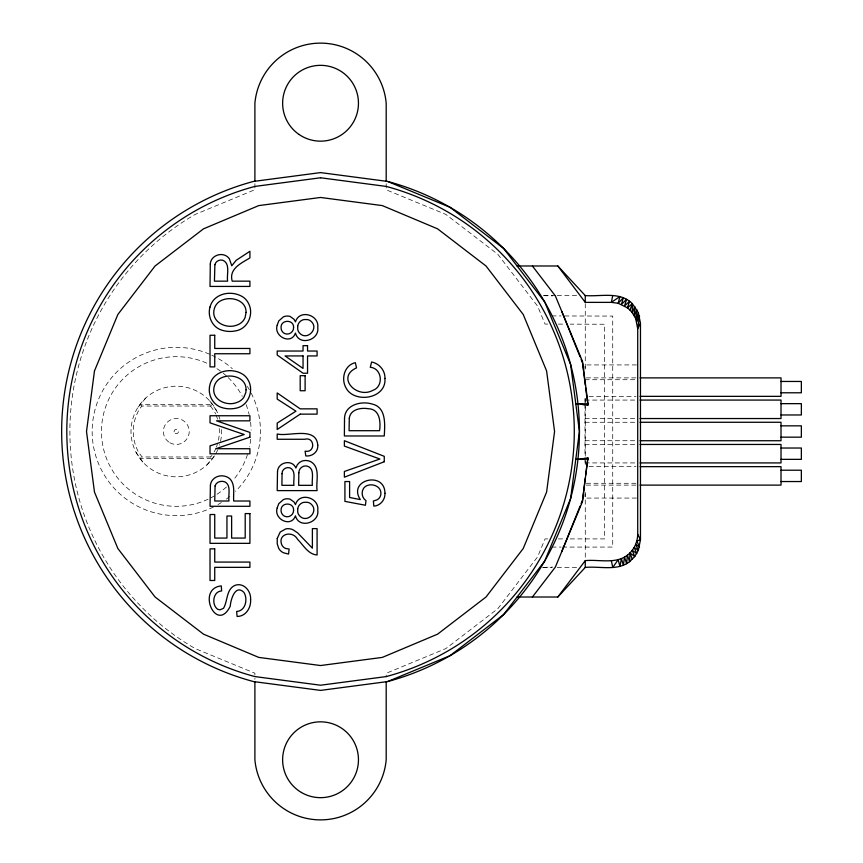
<?xml version="1.0" encoding="UTF-8"?>
<svg xmlns="http://www.w3.org/2000/svg" width="863" height="863" viewBox="0 0 863 863"><rect width="100%" height="100%" fill="white"/><g stroke="black" fill="none" stroke-linecap="round" stroke-linejoin="round"><path stroke-width="0.65" stroke-dasharray="4.32 3.24" d="M138.123 407.109L145.739 398.059M141.964 406.031L140.151 404.682L212.363 404.682L210.561 406.031L141.964 406.031L140.033 408.328A43.042 43.042 0 0 0 138.091 451.327L142.039 456.969L210.637 456.969L212.438 458.318L140.238 458.318L142.039 456.969M210.637 456.969L211.92 455.437M206.861 464.941L214.477 455.891M543.679 567.336L552.773 567.131M543.798 295.578L555.837 295.578M557.174 295.578L578.577 295.578M636.506 364.93L584.995 364.93L584.995 369.256M586.333 377.886L636.009 377.886M584.995 379.72L636.506 379.72M589.019 396.344L636.009 396.344M584.995 400.076L636.009 400.076M584.995 418.544L636.009 418.544M584.995 422.266L636.009 422.266M584.995 440.734L636.009 440.734M584.995 444.456L636.009 444.456M584.995 462.924L636.009 462.924M589.019 466.656L636.009 466.656M586.311 483.28L636.506 483.28M586.333 485.114L636.009 485.114M636.506 498.07L584.995 498.07L584.995 493.744M547.692 538.911L545.038 538.911L537.617 556.829L497.789 608.739L445.869 648.577L386.193 673.291L386.193 676.926M558.264 538.911L564.877 538.911M570.173 538.911L604.553 538.911L604.553 324.24L570.163 324.143M551.824 547.077L561.09 547.077M562.417 547.077L612.73 547.077L612.73 316.085L562.417 315.955M542.46 567.423L551.824 567.423M557.174 567.423L577.239 567.423M551.824 315.923L561.09 315.944M547.681 324.089L545.038 324.078L537.617 306.171L497.789 254.261L445.869 214.423L386.193 189.784L386.193 181.241M558.264 324.11L564.877 324.132M543.679 295.664L552.773 295.869M209.741 400.939L216.516 410.637M210.561 406.031L214.509 411.673A43.042 43.042 0 0 1 215.588 413.916M136.084 452.363L142.848 462.061M585.265 303.614L585.265 370.637M585.265 398.479L585.265 402.482M585.265 406.397L585.265 456.603M585.265 460.518L585.265 464.521M585.265 492.374L585.265 559.44M584.995 398.544L584.995 402.579M584.995 403.927L584.995 456.592M584.995 457.724L584.995 464.456M254.898 183.657L254.898 189.709L195.211 214.423A250.658 250.658 0 0 0 195.211 648.577L254.898 673.216L254.898 679.321M251.209 393.172A84.143 84.143 0 0 1 235.513 491.284M229.785 496.462A84.143 84.143 0 0 1 225.674 499.634M221.359 502.557A84.143 84.143 0 0 1 218.026 504.564M213.474 506.98A84.143 84.143 0 0 1 92.168 433.075A84.143 84.143 0 0 1 210.615 354.671M211.802 355.211A84.143 84.143 0 0 1 232.309 368.706M247.357 386.441A84.143 84.143 0 0 1 249.364 389.774M221.564 429.591A45.308 45.308 0 0 1 219.493 445.179M217.616 450.098A45.308 45.308 0 0 1 147.983 466.872A45.308 45.308 0 0 1 149.105 395.254A45.308 45.308 0 0 1 218.177 414.208M218.663 415.437A45.308 45.308 0 0 1 219.903 419.213M219.234 428.436A43.042 43.042 0 0 1 218.307 440.885M217.336 444.499A43.042 43.042 0 0 1 216.505 446.851M216.041 448.016A43.042 43.042 0 0 1 213.851 452.536M216.084 415.071A43.042 43.042 0 0 1 217.724 419.828M250.723 439.17A74.811 74.811 0 0 1 249.504 446.948M247.487 454.499A74.811 74.811 0 0 1 232.848 480.497M226.451 487.012A74.811 74.811 0 0 1 210.378 498.102M208.048 499.246A74.811 74.811 0 0 1 101.478 431.64A74.811 74.811 0 0 1 207.8 363.636M216.937 368.684A74.811 74.811 0 0 1 222.244 372.46M223.28 373.269A74.811 74.811 0 0 1 227.239 376.71M228.199 377.606A74.811 74.811 0 0 1 242.309 396.279M246.095 404.564A74.811 74.811 0 0 1 249.17 414.564M250.54 422.244A74.811 74.811 0 0 1 251.101 430.087M175.2 433.409A2.201 2.201 0 0 0 178.501 431.5A2.201 2.201 0 0 0 175.2 429.591A2.201 2.201 0 0 0 175.2 433.409M169.828 442.708A12.945 12.945 0 0 0 189.245 431.5A12.945 12.945 0 0 0 169.828 420.292A12.945 12.945 0 0 0 169.828 442.708"/><path stroke-width="1.29" d="M517.088 265.987L557.811 265.987L585.265 295.578C600.637 296.807 620.141 291.133 632.342 303.7L632.266 312.686L635.707 318.641L637.714 328.727L637.714 534.273C637.595 542.363 633.874 550.27 627.401 555.179C615.427 564.38 599.03 559.278 585.265 560.626L557.811 597.013L517.088 597.013M611.36 560.626L612.73 567.423L618.178 559.731L619.914 566.473L621.446 558.62L623.345 565.308L624.532 557.099L626.603 563.701L627.401 555.179L629.612 561.694L634.736 556.57L629.99 552.913L629.612 561.694C617.013 571.371 599.753 565.999 585.265 567.423L557.811 597.013M579.44 403.765L585.265 405.146L587.908 405.146L588.037 403.765L582.449 361.317L555.362 295.923L532.395 265.987M585.265 477.865L582.59 499.925L581.09 503.625M585.621 475.2L587.908 457.854L579.44 459.235M587.908 457.854L582.449 501.683L555.362 567.077L532.395 597.013M209.979 307.109C207.379 316.322 212.201 327.185 221.629 330.119A27.163 27.163 0 0 0 235.599 330.885C248.21 328.879 254.456 313.323 248.134 302.697A16.397 16.397 0 0 0 243.129 297.109C234.207 291.252 220.561 291.953 213.409 300.313A18.317 18.317 0 0 0 209.979 307.109M612.73 295.578L611.36 302.374L585.265 302.374L557.811 265.987M640.465 323.312L637.714 328.727L639.526 316.138L636.808 321.91L638.361 312.697L635.707 318.641L636.754 309.45L634.176 315.545L634.736 306.43L632.266 312.686L629.99 310.087L632.342 303.7L638.361 312.697L640.465 323.312L640.465 539.688L638.361 550.303L634.736 556.57L632.266 550.314L636.754 553.55L634.176 547.455L638.361 550.303L635.707 544.359L639.526 546.862L636.808 541.09L640.465 539.688L637.714 534.273M561.727 551.727L580.098 506.096M632.342 303.7L627.401 307.821L618.178 303.269L611.36 302.374L619.914 296.527L618.178 303.269L623.345 297.692L621.446 304.38L626.603 299.299L624.532 305.901L629.612 301.306L627.401 307.821L629.99 310.087M387.552 681.576L449.99 655.718L503.614 614.575L544.758 560.95L570.626 498.512L579.44 431.5L570.626 364.488L544.758 302.05L503.614 248.425L449.99 207.282L387.552 181.424L320.54 172.6L253.539 181.424A258.9 258.9 0 0 0 253.539 681.576L320.54 690.4L387.552 681.576A258.9 258.9 0 0 0 387.552 181.424M640.044 377.886L781.015 377.886L781.015 396.344L640.044 396.344M781.015 381.457L801.36 381.457L801.36 392.784L781.015 392.784M640.044 400.076L781.015 400.076L781.015 418.544L640.044 418.544M781.015 403.647L801.36 403.647L801.36 414.974L781.015 414.974M575.794 403.765L588.037 403.765M640.044 422.266L781.015 422.266L781.015 440.734L640.044 440.734M781.015 425.837L801.36 425.837L801.36 437.163L781.015 437.163M640.044 444.456L781.015 444.456L781.015 462.924L640.044 462.924M781.015 448.026L801.36 448.026L801.36 459.353L781.015 459.353M575.794 459.235L588.037 459.235M640.044 466.656L781.015 466.656L781.015 485.114L640.044 485.114M781.015 470.216L801.36 470.216L801.36 481.543L781.015 481.543M561.727 311.273L580.098 356.904M581.09 359.375L582.59 363.075L585.265 385.135M629.99 552.913L632.342 559.3M585.621 387.8L587.908 405.146M585.265 295.578L585.265 302.374M585.265 560.626L585.265 567.423M386.193 181.241L386.193 103.247A65.901 65.901 0 0 0 254.898 103.247L254.898 181.241M386.193 681.759L386.193 759.753A65.901 65.901 0 0 1 254.898 759.753L254.898 681.759M344.52 418.134L344.38 435.977L384.262 435.977C384.876 424.984 386.592 407.196 372.158 404.057C361.37 400.637 344.995 404.747 344.52 418.134M282.05 473.701L281.91 485.33L293.959 485.33C292.967 479.99 296.494 470.799 289.946 467.875C286.106 466.646 281.78 469.504 282.05 473.701M298.835 472.751L298.663 485.33L312.384 485.33C311.414 479.494 315.286 468.631 307.314 466.16C303.086 464.984 298.792 468.372 298.835 472.751M349.288 418.253L349.084 430.702L379.558 430.702C380.831 421.975 379.839 408.911 368.199 408.706C360.928 407.455 350.27 409.342 349.288 418.253M384.941 378.512C386.311 395.804 363.172 402.104 350.971 393.56A16.052 16.052 0 0 1 346.106 388.102C340.799 379.116 344.294 365.157 355.319 362.676L356.538 367.875C335.75 377.142 356.743 399.31 372.881 390.335C383.949 386.613 382.223 368.264 370.281 367.271L371.608 361.996C379.289 363.506 385.329 370.583 384.941 378.512M210.292 264.046L210.022 286.43L249.914 286.43L249.914 281.155L232.201 281.155C228.641 268.738 241.36 263.15 249.914 257.918L249.914 251.273L236.138 260.346L231.759 265.782L229.385 258.846A9.817 9.817 0 0 0 224.822 255.232C218.587 252.794 210.54 257.001 210.292 264.046M209.482 387.045C208.156 395.664 213.172 404.812 221.629 407.498A27.163 27.163 0 0 0 235.599 408.264C248.21 406.257 254.456 390.702 248.134 380.076A16.397 16.397 0 0 0 243.129 374.488C234.207 368.63 220.561 369.332 213.409 377.692A18.317 18.317 0 0 0 209.979 384.488L209.482 387.045M210.41 485.179L210.022 506.29L249.914 506.29L249.914 501.015L233.7 501.015C233.107 493.852 235.459 485.028 230.173 479.084A11.953 11.953 0 0 0 224.002 476.052C217.929 474.779 211.014 478.674 210.41 485.179M215.081 485.891L214.736 501.015L228.986 501.015C227.972 495.125 231.618 485.319 224.79 481.824C221.133 480.475 216.235 481.813 215.081 485.891M277.239 538.393L277.217 543.809L278.695 548.339A10.485 10.485 0 0 0 283.614 552.827L288.576 554.057L289.094 549.03L285.739 548.48A6.861 6.861 0 0 1 281.618 544.402C277.659 533.517 292.978 530.324 297.562 539.332C303.334 544.995 308.059 554.38 317.088 554.985L317.088 528.62L312.384 528.62L312.384 548.188L297.692 532.903L292.816 529.655A11.953 11.953 0 0 0 285.847 528.879L280.216 532.018L277.239 538.393M277.508 471.532L277.196 490.616L317.088 490.616C315.696 481.683 320.863 467.271 310.734 461.673A11.672 11.672 0 0 0 302.277 460.982L299.483 462.439L297.304 464.801L295.869 468.005C292.201 458.965 277.962 462.093 277.508 471.532M384.941 493.302C385.319 499.688 380.324 505.804 373.819 506.117L373.377 500.972L376.667 500.022A7.206 7.206 0 0 0 380.917 493.302C381.014 486.624 373.043 483.323 367.422 485.459A7.821 7.821 0 0 0 363.506 488.49C361.014 492.374 362.061 498.124 366.009 500.648L365.405 505.243L344.92 501.381L344.92 481.543L349.601 481.543L349.601 497.466L360.324 499.612C347.239 479.601 384.974 470.659 384.941 493.302M277.228 325.157C273.323 336.29 291.111 345.427 295.459 333.107C298.889 346.397 319.612 340.292 317.767 327.562C319.537 314.822 299.256 308.814 295.459 321.921L294.11 319.342L290.054 316.408A10.086 10.086 0 0 0 283.431 316.84L278.749 320.95L277.228 325.157M277.228 507.876C273.323 519.019 291.111 528.145 295.459 515.837C298.889 529.127 319.612 523.021 317.767 510.281C319.537 497.552 299.256 491.532 295.459 504.65L294.11 502.061L290.054 499.138A10.086 10.086 0 0 0 283.431 499.569L278.749 503.679L277.228 507.876M317.767 445.2C318.415 451.856 312.072 456.743 305.772 455.923L305.114 451.166C315.556 453.28 314.984 436.408 304.682 439.267L277.196 439.267L277.196 433.992C288.447 436.915 316.3 425.869 317.767 445.2M250.594 599.451C251.262 607.541 245.923 616.495 237.098 616.452L236.656 611.479C245.707 610.928 248.059 598.911 243.895 592.342C235.286 583.852 230.669 599.72 230.227 606.247C216.451 634.208 195.901 588.523 221.262 585.901L221.64 590.961C212.805 591.328 211.381 604.909 217.692 609.3L219.979 609.85L223.517 608.296C227.951 600.907 226.03 588.642 235.621 585.125C244.175 582.633 251.219 591.414 250.594 599.451M297.724 325.977L297.724 329.321A7.519 7.519 0 0 0 299.86 333.388C307.088 340.896 318.943 328.911 311.478 321.705A7.476 7.476 0 0 0 307.401 319.569L304.046 319.569A7.627 7.627 0 0 0 299.893 321.78A7.832 7.832 0 0 0 297.724 325.977M297.724 508.695L297.724 512.05A7.519 7.519 0 0 0 299.86 516.117C307.088 523.614 318.943 511.64 311.478 504.434A7.476 7.476 0 0 0 307.401 502.288L304.046 502.298A7.627 7.627 0 0 0 299.893 504.499A7.832 7.832 0 0 0 297.724 508.695M246.074 312.417L245.038 317.767L243.744 320.076A13.506 13.506 0 0 1 237.012 325.049C226.182 329.504 210.399 321.716 214.358 308.576A12.632 12.632 0 0 1 221.489 300.4C230.939 295.912 246.397 300.108 246.074 312.417M246.074 389.785L245.815 392.589L243.744 397.455A13.506 13.506 0 0 1 237.012 402.428C226.182 406.883 210.399 399.094 214.358 385.955A12.632 12.632 0 0 1 221.489 377.778C230.939 373.291 246.397 377.487 246.074 389.785M214.887 264.682L214.434 281.155L227.627 281.155C226.43 274.812 230.745 263.603 222.773 260.248C219.482 259.288 215.674 261.284 214.887 264.682M94.477 370.928L86.505 431.5L94.477 492.072L117.864 548.523L155.06 596.991L203.528 634.176L258.749 657.401L320.54 665.535L382.331 657.401L437.563 634.176L486.031 596.991L523.226 548.523L546.603 492.072L554.575 431.5L546.603 370.928L523.226 314.477L486.031 266.009L437.563 228.824L382.331 205.599L320.54 197.465L258.749 205.599L203.528 228.824L155.06 266.009L117.864 314.477L94.477 370.928M293.582 327.53C293.808 332.028 288.954 335.319 284.833 333.625A6.408 6.408 0 0 1 281.068 327.584C280.615 319.342 294.078 319.191 293.582 327.53M293.582 510.26C293.808 514.758 288.954 518.037 284.833 516.354A6.408 6.408 0 0 1 281.068 510.313C280.615 502.072 294.078 501.921 293.582 510.26M300.195 414.132L277.196 429.504L277.196 423.086L295.977 411.166L277.196 399.084L277.196 392.935L300.195 408.857L317.088 408.857L317.088 414.132L300.195 414.132M384.262 461.737L344.38 477.196L344.38 471.478L379.882 459.019L344.38 446.095L344.38 440.713L384.262 456.322L384.262 461.737M249.914 437.185L215.955 448.717L249.914 448.717L249.914 453.809L210.022 453.809L210.022 445.869L244.175 434.521L210.022 422.848L210.022 415.75L249.914 415.75L249.914 420.831L216.527 420.831L249.914 432.428L249.914 437.185M320.54 177.778L254.876 186.419A253.722 253.722 0 0 0 254.876 676.581L320.54 685.222L386.214 676.581A253.722 253.722 0 0 0 386.214 186.419L320.54 177.778M214.736 335.265L210.022 335.265L210.022 366.883L214.736 366.883L214.736 353.744L249.914 353.744L249.914 348.458L214.736 348.458L214.736 335.265M307.541 345.653L303.042 345.653L303.042 351.036L277.196 351.036L277.196 355.038L303.042 373.237L307.541 373.237L307.541 355.934L317.088 355.934L317.088 351.036L307.541 351.036L307.541 345.653M303.042 355.934L285.06 355.934L303.042 368.425L303.042 355.934M305.114 375.685L300.195 375.685L300.195 390.734L305.114 390.734L305.114 375.685M249.914 513.582L245.2 513.582L245.2 538.07L231.629 538.07L231.629 516.009L226.947 516.009L226.947 538.07L214.736 538.07L214.736 514.51L210.022 514.51L210.022 543.345L249.914 543.345L249.914 513.582M214.736 548.868L210.022 548.868L210.022 580.486L214.736 580.486L214.736 567.347L249.914 567.347L249.914 562.072L214.736 562.072L214.736 548.868M299.008 134.445A37.907 37.907 0 0 0 358.328 106.311A37.907 37.907 0 0 0 304.294 68.997A37.907 37.907 0 0 0 299.008 134.445M301.457 792.504A37.907 37.907 0 0 0 358.458 759.893A37.907 37.907 0 0 0 301.716 726.84A37.907 37.907 0 0 0 301.457 792.504"/></g></svg>
